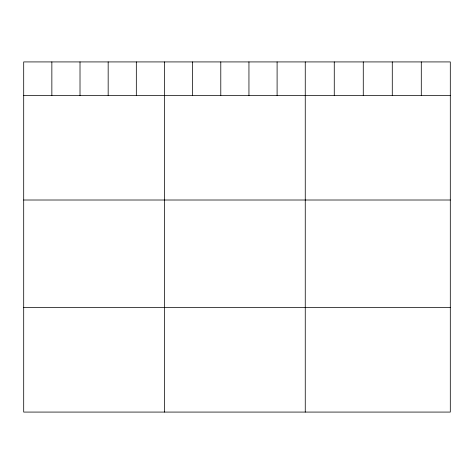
<?xml version="1.0" encoding="UTF-8"?>
<svg xmlns="http://www.w3.org/2000/svg" width="474" height="474" viewBox="0 0 474 474"><rect width="100%" height="100%" fill="white"/><g stroke="black" fill="none" stroke-linecap="round" stroke-linejoin="round"><path stroke-width="0.71" d="M450.3 95.558L450.3 412.078L23.7 412.078L23.7 61.922L450.3 61.922L450.3 95.558L23.7 95.558M23.7 200.01L450.3 200.01M23.7 307.626L450.3 307.626M421.291 61.922L421.291 95.558M392.282 61.922L392.282 95.558M363.274 61.922L363.274 95.558M334.265 61.922L334.265 95.558M305.256 61.922L305.256 412.078M277.1 61.922L277.1 95.558M248.945 61.922L248.945 95.558M220.789 61.922L220.789 95.558M192.634 61.922L192.634 95.558M164.478 61.922L164.478 412.078M136.322 61.922L136.322 95.558M108.167 61.922L108.167 95.558M80.011 61.922L80.011 95.558M51.856 61.922L51.856 95.558"/></g></svg>
